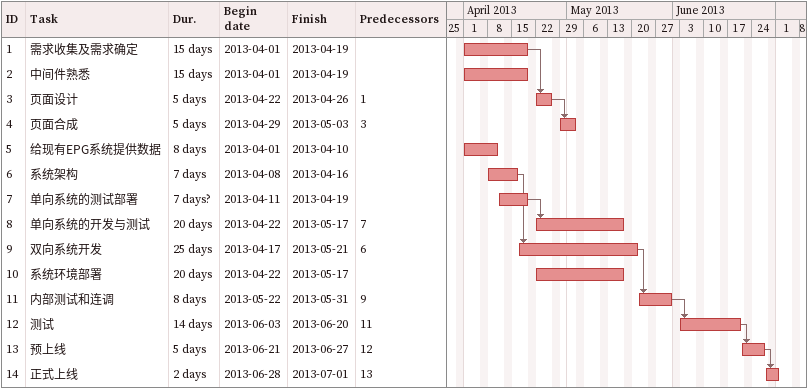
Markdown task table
| ID | Task | Duration | Start | Finish | Predecessors |
|---|---|---|---|---|---|
| 1 | 需求收集及需求确定 | 15d | 2013-04-01 | 2013-04-19 |  |
| 2 | 中间件熟悉 | 15d | 2013-04-01 | 2013-04-19 |  |
| 3 | 页面设计 | 5d | 2013-04-22 | 2013-04-26 | 1 |
| 4 | 页面合成 | 5d | 2013-04-29 | 2013-05-03 | 3 |
| 5 | 给现有EPG系统提供数据 | 8d | 2013-04-01 | 2013-04-10 |  |
| 6 | 系统架构 | 7d | 2013-04-08 | 2013-04-16 |  |
| 7 | 单向系统的测试部署 | 7d? | 2013-04-11 | 2013-04-19 |  |
| 8 | 单向系统的开发与测试 | 20d | 2013-04-22 | 2013-05-17 | 7 |
| 9 | 双向系统开发 | 25d | 2013-04-17 | 2013-05-21 | 6 |
| 10 | 系统环境部署 | 20d | 2013-04-22 | 2013-05-17 |  |
| 11 | 内部测试和连调 | 8d | 2013-05-22 | 2013-05-31 | 9 |
| 12 | 测试 | 14d | 2013-06-03 | 2013-06-20 | 11 |
| 13 | 预上线 | 5d | 2013-06-21 | 2013-06-27 | 12 |
| 14 | 正式上线 | 2d | 2013-06-28 | 2013-07-01 | 13 |
